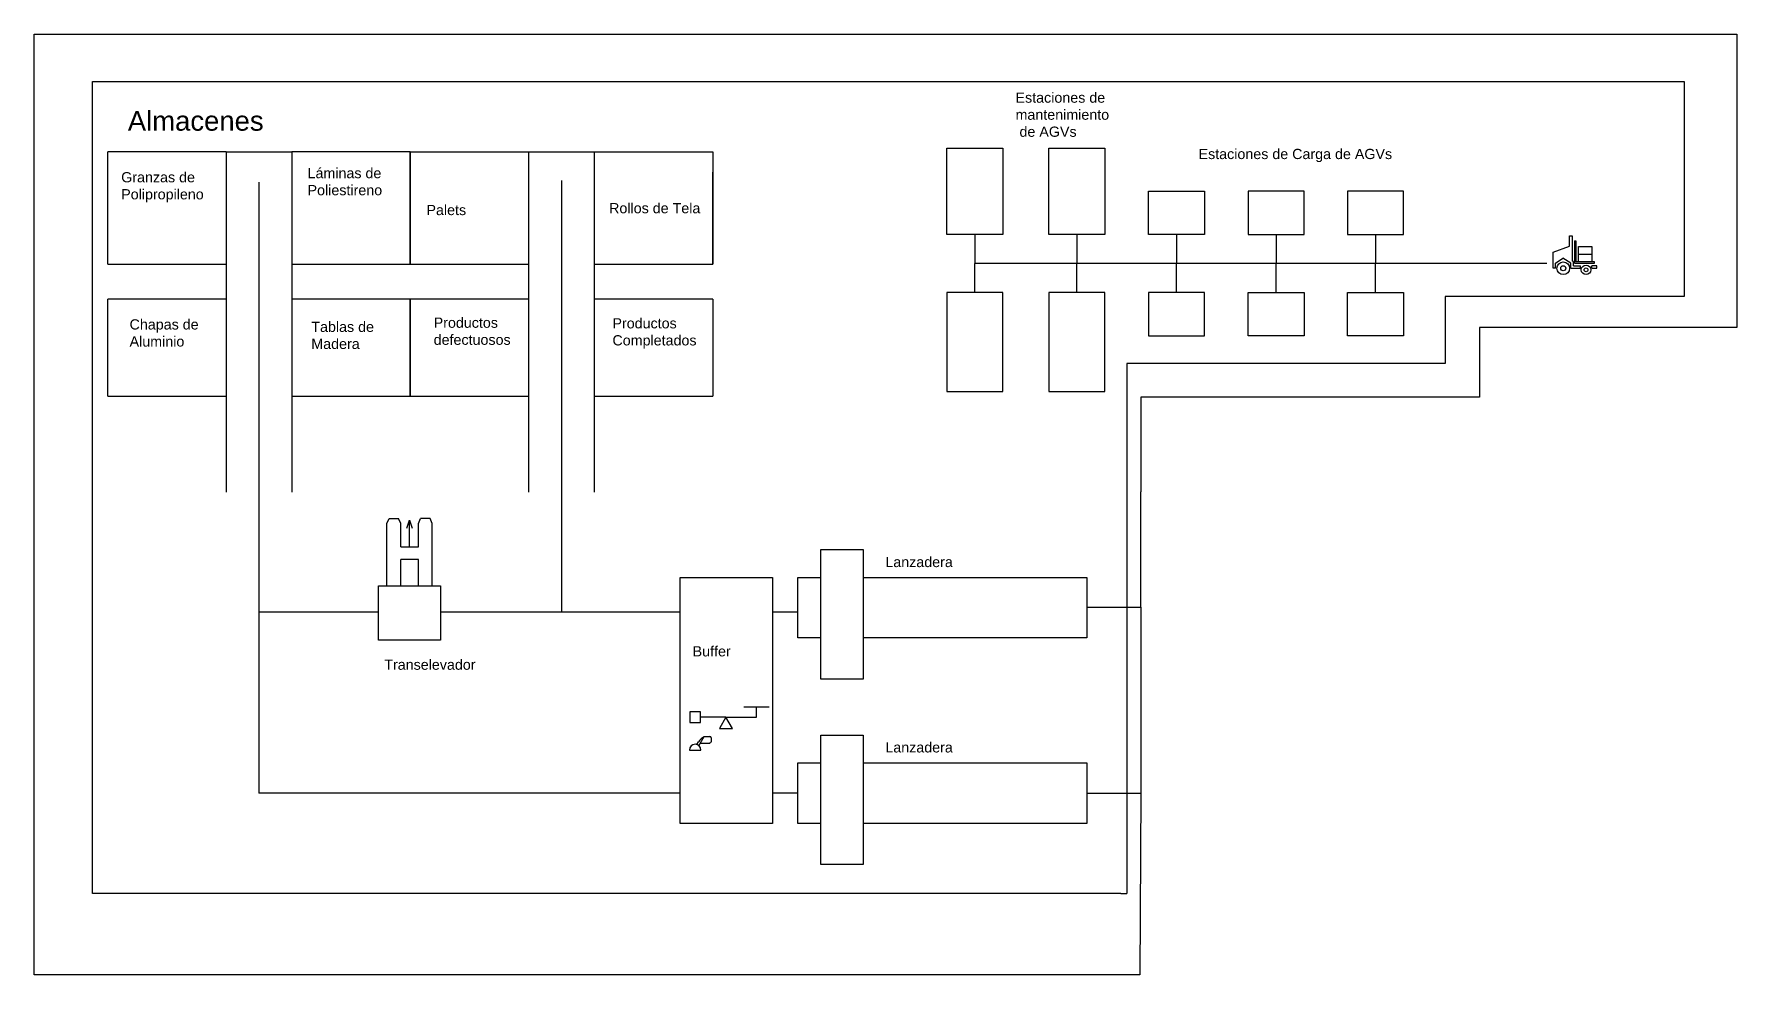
# Model space of a CAD drawing. Header units: millimetres. Extents: x 9256 to 35250, y 8576 to 22935.
import ezdxf

# ---------------------------------------------------------------- set-up
doc = ezdxf.new("R2010")
doc.units = ezdxf.units.MM
for name, color, linetype in [('Almacenaje', 80, 'Continuous'), ('Celdas', 200, 'Continuous'), ('Maquina', 82, 'Continuous'), ('Sensores', 211, 'Continuous'), ('Texto2', 7, 'Continuous'), ('TrayectAGV', 140, 'Continuous'), ('TrayTRANS', 20, 'Continuous')]:
    doc.layers.add(name, color=color, linetype=linetype)
doc.styles.get("Standard").update_dxf_attribs({"font": 'arial.ttf'})

msp = doc.modelspace()

# ---------------------------------------------------------------- linework, layer by layer
at = {"layer": 'Almacenaje'}
for p, q in [((12186, 21139), (10381, 21139)), ((12186, 21139), (13190, 21139)), ((14998, 21139), (13190, 21139)), ((10381, 19423), (12186, 19423)), ((13190, 19423), (14998, 19423)), ((14998, 19423), (16803, 19423)), ((17807, 19423), (19615, 19423)), ((12186, 18890), (10381, 18890)), ((14998, 18890), (13190, 18890)), ((16803, 18890), (14998, 18890)), ((19615, 18890), (17807, 18890)), ((10381, 17409), (12186, 17409)), ((13190, 17409), (14998, 17409)), ((14998, 17409), (16803, 17409)), ((17807, 17409), (19615, 17409))]:
    msp.add_line(p, q, dxfattribs=at)
for points in [[(10381, 19423), (10381, 21139)], [(12186, 21139), (12186, 15941)], [(13190, 21139), (13190, 15941)], [(14998, 19423), (14998, 21139), (16803, 21139), (16803, 18890)], [(14998, 21139), (14998, 19423)], [(14998, 19423), (14998, 21139)], [(16803, 21139), (17807, 21139), (17807, 18890)], [(17807, 21139), (19615, 21139), (19615, 19423)], [(19615, 19423), (19615, 20828)], [(10381, 17409), (10381, 18890)], [(14998, 18890), (14998, 17409)], [(14998, 17409), (14998, 18890)], [(16803, 18890), (16803, 15941)], [(17807, 18890), (17807, 15941)], [(19615, 18890), (19615, 17409)]]:
    msp.add_lwpolyline(points, dxfattribs=at)
msp.add_lwpolyline([(19120, 14642), (20526, 14642), (20526, 10889), (19120, 10889)], close=True, dxfattribs=at)
at = {"layer": 'Celdas'}
for p, q in [((10147, 9819), (10147, 22209)), ((10147, 22209), (34447, 22209)), ((34447, 22209), (34447, 18929)), ((34447, 18929), (30797, 18929)), ((30797, 18929), (30797, 17909)), ((30797, 17909), (25937, 17909)), ((25937, 17909), (25937, 9819)), ((25847, 9819), (10147, 9819)), ((25847, 9819), (25937, 9819))]:
    msp.add_line(p, q, dxfattribs=at)
at = {"layer": 'Maquina'}
for p, q in [((32696, 19699), (32696, 19854)), ((32696, 19854), (32735, 19854)), ((32735, 19854), (32735, 19472)), ((32773, 19777), (32773, 19439)), ((32773, 19777), (32793, 19777)), ((32793, 19777), (32793, 19458)), ((32444, 19608), (32696, 19699)), ((32444, 19361), (32444, 19608)), ((32483, 19439), (32594, 19516)), ((32715, 19439), (32594, 19516)), ((32832, 19574), (32832, 19691)), ((32832, 19691), (33035, 19691)), ((32832, 19458), (32832, 19574)), ((32832, 19574), (33035, 19574)), ((33035, 19691), (33035, 19574)), ((33035, 19574), (33035, 19458)), ((32483, 19361), (32444, 19361)), ((32483, 19361), (32483, 19439)), ((32715, 19361), (32715, 19439)), ((32715, 19361), (32860, 19361)), ((32754, 19460), (32735, 19472)), ((32754, 19400), (32754, 19460)), ((32754, 19400), (32860, 19400)), ((32773, 19439), (33074, 19439)), ((33074, 19458), (32793, 19458)), ((32860, 19361), (32860, 19400)), ((32860, 19361), (32860, 19361)), ((33113, 19400), (33035, 19400)), ((33035, 19361), (33035, 19400)), ((33035, 19361), (33113, 19361)), ((33074, 19439), (33074, 19458)), ((33113, 19361), (33113, 19400)), ((14643, 15465), (14675, 15541)), ((14643, 14512), (14643, 15465)), ((14675, 15541), (14821, 15541)), ((14853, 15465), (14821, 15541)), ((14853, 15108), (14853, 15465)), ((14948, 15396), (14988, 15518)), ((14988, 15108), (14988, 15518)), ((14988, 15518), (15028, 15396)), ((15123, 15465), (15155, 15541)), ((15123, 15108), (15123, 15465)), ((15301, 15541), (15155, 15541)), ((15333, 15465), (15301, 15541)), ((15333, 14512), (15333, 15465)), ((14853, 15108), (15123, 15108)), ((14853, 14512), (14853, 14915)), ((15123, 14915), (14853, 14915)), ((15123, 14512), (15123, 14915)), ((20526, 14119), (20914, 14119)), ((20914, 11351), (20526, 11351))]:
    msp.add_line(p, q, dxfattribs=at)
for points in [[(23188, 21196), (24042, 21196), (24042, 19877), (23188, 19877)], [(24747, 21196), (25601, 21196), (25601, 19877), (24747, 19877)], [(26268, 20535), (27122, 20535), (27122, 19877), (26268, 19877)], [(28642, 20535), (27788, 20535), (27788, 19877), (28642, 19877)], [(30162, 20535), (29308, 20535), (29308, 19877), (30162, 19877)], [(23188, 17478), (24042, 17478), (24042, 18989), (23188, 18989)], [(24747, 17478), (25601, 17478), (25601, 18989), (24747, 18989)], [(26268, 18331), (27122, 18331), (27122, 18989), (26268, 18989)], [(28642, 18331), (27788, 18331), (27788, 18989), (28642, 18989)], [(30162, 18331), (29308, 18331), (29308, 18989), (30162, 18989)], [(21265, 15066), (21912, 15066), (21912, 13092), (21265, 13092)], [(14515, 14512), (15460, 14512), (15460, 13686), (14515, 13686)], [(21265, 12236), (21912, 12236), (21912, 10262), (21265, 10262)]]:
    msp.add_lwpolyline(points, close=True, dxfattribs=at)
for points in [[(21265, 13719), (20914, 13719), (20914, 14642), (21265, 14642)], [(21912, 14642), (25328, 14642), (25328, 13719), (21912, 13719)], [(21265, 10889), (20914, 10889), (20914, 11812), (21265, 11812)], [(21912, 11812), (25328, 11812), (25328, 10889), (21912, 10889)]]:
    msp.add_lwpolyline(points, dxfattribs=at)
for centre, radius in [((32599, 19361), 96.9), ((32599, 19361), 38.8), ((32947, 19337), 72.7), ((32947, 19337), 29.1)]:
    msp.add_circle(centre, radius, dxfattribs=at)
at = {"layer": 'Sensores'}
for p, q in [((19818, 12509), (19431, 12509)), ((19818, 12509), (20283, 12509)), ((20477, 12664), (20089, 12664)), ((20283, 12509), (20283, 12664)), ((19259, 12008), (19435, 12008)), ((19375, 12091), (19399, 12133)), ((19406, 12074), (19486, 12212)), ((19430, 12115), (19535, 12115)), ((19486, 12212), (19574, 12212)), ((19535, 12115), (19574, 12115)), ((19591, 12195), (19591, 12133))]:
    msp.add_line(p, q, dxfattribs=at)
for points in [[(19266, 12591), (19266, 12427), (19431, 12427), (19431, 12591)], [(19818, 12509), (19717, 12335), (19919, 12335)]]:
    msp.add_lwpolyline(points, close=True, dxfattribs=at)
for centre, radius, start, end in [((19347, 12008), 87.9, 0, 180), ((19592, 12010), 228, 117.6547, 147.3888), ((19574, 12195), 17.6, 0, 90), ((19574, 12133), 17.6, 270, 0)]:
    msp.add_arc(centre, radius, start, end, dxfattribs=at)
at = {"layer": 'TrayectAGV'}
for p, q in [((9256, 8576), (9256, 22935)), ((9256, 22935), (35250, 22935)), ((35250, 22935), (35250, 18459)), ((23615, 19877), (23615, 19433)), ((25174, 19877), (25174, 19433)), ((26695, 19877), (26695, 19433)), ((28215, 19877), (28215, 19433)), ((29735, 19877), (29735, 19433)), ((23615, 18989), (23615, 19433)), ((32349, 19433), (23615, 19433)), ((25174, 18989), (25174, 19433)), ((26695, 18989), (26695, 19433)), ((28215, 18989), (28215, 19433)), ((29735, 18989), (29735, 19433)), ((35250, 18459), (31322, 18459)), ((31322, 18459), (31322, 17395)), ((31322, 17395), (26153, 17395)), ((26153, 17395), (26153, 15949)), ((26153, 14186), (26153, 15949)), ((25328, 14186), (25925, 14186)), ((25925, 14186), (26153, 14186)), ((26153, 14186), (26153, 11351)), ((25328, 11351), (26153, 11351)), ((26153, 11351), (26133, 8576)), ((26133, 8576), (9256, 8576))]:
    msp.add_line(p, q, dxfattribs=at)
at = {"layer": 'TrayTRANS'}
for p, q in [((12688, 20674), (12688, 14119)), ((17305, 20699), (17305, 14119)), ((12688, 14119), (14515, 14119)), ((12688, 14119), (12688, 11351)), ((15460, 14119), (16301, 14119)), ((16301, 14119), (19120, 14119)), ((16771, 11351), (12688, 11351)), ((19120, 11351), (16771, 11351))]:
    msp.add_line(p, q, dxfattribs=at)

# ---------------------------------------------------------------- texts
at = {"layer": 'Celdas', "insert": (10687, 21760), "char_height": 300, "attachment_point": 1}
msp.add_mtext_dynamic_manual_height_columns('Almacenes', width=2170, gutter_width=1006, heights=[0], dxfattribs=at)
at = {"layer": 'Texto2', "attachment_point": 1}
for s, insert, char_height in [('Estaciones de \\Pmantenimiento\\P de AGVs', (24238, 22043), 155.97), ('Estaciones de Carga de AGVs', (27032, 21183), 155.97), ('Granzas de\\PPolipropileno', (10586, 20828), 155.97), ('Láminas de\\PPoliestireno', (13431, 20891), 155.97), ('Palets', (15246, 20328), 156), ('Rollos de Tela', (18034, 20356), 155.97), ('Chapas de\\PAluminio', (10714, 18582), 156), ('Tablas de\\PMadera', (13488, 18545), 156), ('Productos\\Pdefectuosos', (15356, 18608), 155.97), ('Productos\\PCompletados', (18085, 18599), 155.97), ('Lanzadera', (22251, 14956), 156), ('Buffer', (19309, 13593), 156), ('Transelevador', (14602, 13389), 155.97), ('Lanzadera', (22251, 12127), 156)]:
    msp.add_mtext(s, dxfattribs=dict(at, insert=insert, char_height=char_height))

doc.saveas('drawing.dxf')
